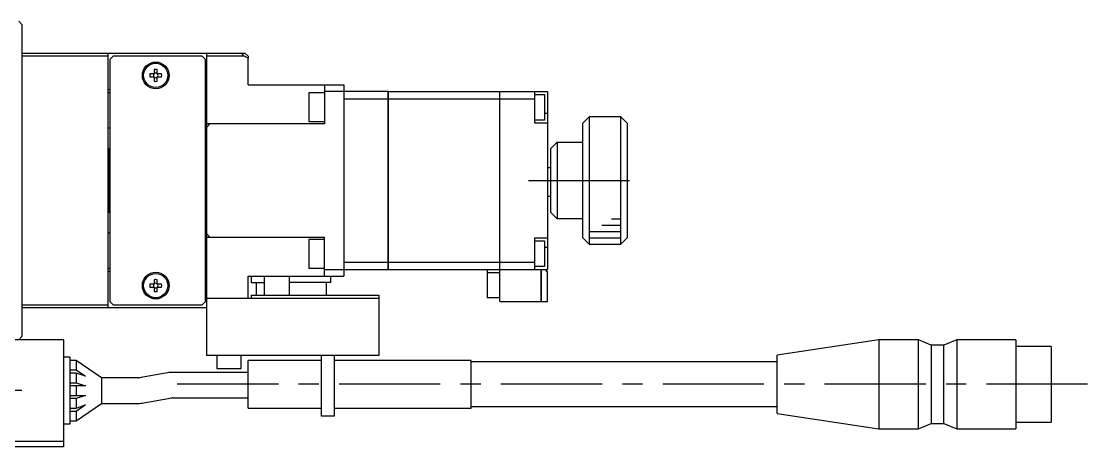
# Model space of a CAD drawing. Extents: x 0 to 730, y -8 to 432.
# Drawn here: x 563 to 730.4, y 273.1 to 339.9 of the extents above; entities that cross this region are included whole.
import ezdxf

# ---------------------------------------------------------------- set-up
doc = ezdxf.new("R2010")
doc.units = 0
doc.header["$LTSCALE"] = 0.5
doc.linetypes.add('CENTER', pattern=[50.8, 31.75, -6.35, 6.35, -6.35])
for name, color, linetype in [('MSM_CENTER', 1, 'CENTER'), ('MSM_CONTINUOUS', 7, 'CONTINUOUS'), ('MSM_NARROW', 5, 'CONTINUOUS')]:
    doc.layers.add(name, color=color, linetype=linetype)

msp = doc.modelspace()

# ---------------------------------------------------------------- linework, layer by layer
at = {"layer": 'MSM_CENTER'}
for p, q in [((642.63, 314.91), (660.63, 314.91)), ((730.38, 282.91), (585.38, 282.91)), ((563.13, 281.91), (557.13, 281.91))]:
    msp.add_line(p, q, dxfattribs=at)
at = {"layer": 'MSM_CONTINUOUS'}
for p, q in [((563.13, 339.41), (562.63, 339.91)), ((563.13, 339.41), (563.13, 290.41)), ((563.13, 334.91), (598.13, 334.91)), ((576.63, 334.91), (576.63, 294.91)), ((592.13, 287.41), (592.13, 334.91)), ((598.02, 334.41), (597.52, 334.91)), ((598.13, 334.91), (598.63, 334.41)), ((576.63, 334.41), (563.13, 334.41)), ((577.43, 334.41), (576.93, 333.91)), ((576.93, 333.91), (576.93, 295.91)), ((591.43, 334.41), (577.43, 334.41)), ((591.93, 333.91), (591.43, 334.41)), ((591.93, 295.91), (591.93, 333.91)), ((598.02, 334.41), (592.13, 334.41)), ((598.63, 334.1), (598.02, 334.41)), ((598.63, 334.41), (598.63, 334.1)), ((598.63, 329.91), (598.63, 334.1)), ((583.89, 331.65), (583.21, 331.65)), ((583.89, 332.33), (583.89, 331.65)), ((584.37, 331.65), (584.37, 332.33)), ((585.05, 331.65), (584.37, 331.65)), ((583.21, 331.17), (583.89, 331.17)), ((583.89, 331.17), (583.89, 330.49)), ((584.37, 330.49), (584.37, 331.17)), ((584.37, 331.17), (585.05, 331.17)), ((598.63, 329.91), (613.63, 329.91)), ((610.63, 329.91), (610.63, 323.81)), ((613.63, 329.91), (613.63, 299.91)), ((576.93, 329.16), (576.63, 329.16)), ((576.93, 328.66), (576.63, 328.66)), ((592.13, 329.16), (591.93, 329.16)), ((608.13, 328.66), (608.13, 324.16)), ((610.63, 328.66), (608.13, 328.66)), ((620.62, 328.91), (610.63, 328.91)), ((620.62, 300.91), (620.62, 328.91)), ((620.63, 328.9), (620.62, 328.9)), ((620.63, 328.91), (620.63, 300.91)), ((620.63, 328.91), (638.12, 328.91)), ((638.12, 296.91), (638.12, 328.91)), ((638.13, 328.9), (638.12, 328.9)), ((638.13, 328.91), (645.63, 328.91)), ((638.13, 295.91), (638.13, 328.91)), ((643.63, 323.91), (643.63, 328.91)), ((643.63, 328.41), (645.13, 328.41)), ((645.13, 328.41), (645.13, 324.41)), ((645.63, 328.91), (645.63, 300.91)), ((613.63, 327.75), (620.62, 327.75)), ((620.63, 327.75), (620.62, 327.75)), ((620.63, 327.75), (638.12, 327.75)), ((638.13, 327.75), (638.12, 327.75)), ((638.13, 327.75), (643.63, 327.75)), ((592.13, 324.91), (591.93, 324.91)), ((645.63, 325.41), (645.13, 325.41)), ((652.13, 324.91), (651.13, 323.91)), ((652.13, 324.91), (652.13, 304.91)), ((657.13, 324.91), (652.13, 324.91)), ((657.13, 304.91), (657.13, 324.91)), ((658.13, 323.91), (657.13, 324.91)), ((576.63, 323.16), (576.93, 323.16)), ((591.93, 323.91), (592.13, 323.91)), ((592.13, 323.31), (592.63, 323.81)), ((610.63, 323.81), (592.13, 323.81)), ((608.13, 324.16), (610.63, 324.16)), ((645.13, 324.41), (643.63, 324.41)), ((645.63, 323.91), (643.63, 323.91)), ((651.13, 305.91), (651.13, 323.91)), ((658.13, 323.91), (658.13, 305.91)), ((592.13, 322.41), (591.93, 322.41)), ((576.83, 319.91), (576.63, 319.71)), ((576.83, 319.91), (576.83, 309.91)), ((576.93, 319.91), (576.83, 319.91)), ((647.13, 320.91), (646.13, 319.91)), ((646.13, 309.91), (646.13, 319.91)), ((647.13, 320.91), (651.13, 320.91)), ((647.13, 320.91), (647.13, 308.91)), ((646.13, 316.91), (645.63, 316.91)), ((646.13, 312.41), (645.63, 312.41)), ((576.63, 310.11), (576.83, 309.91)), ((576.83, 309.91), (576.93, 309.91)), ((646.13, 309.91), (647.13, 308.91)), ((651.13, 308.91), (647.13, 308.91)), ((576.93, 306.66), (576.63, 306.66)), ((591.93, 307.41), (592.13, 307.41)), ((592.63, 306.01), (592.13, 306.51)), ((591.93, 305.91), (592.13, 305.91)), ((591.93, 304.91), (592.13, 304.91)), ((592.13, 306.01), (610.63, 306.01)), ((608.13, 305.66), (608.13, 301.16)), ((610.63, 305.66), (608.13, 305.66)), ((610.63, 299.91), (610.63, 306.01)), ((643.63, 300.91), (643.63, 305.91)), ((643.63, 305.91), (645.63, 305.91)), ((643.63, 305.41), (645.13, 305.41)), ((645.13, 305.41), (645.13, 301.41)), ((651.13, 305.91), (652.13, 304.91)), ((652.13, 304.91), (657.13, 304.91)), ((657.13, 304.91), (658.13, 305.91)), ((645.63, 304.41), (645.13, 304.41)), ((613.63, 302.06), (620.62, 302.06)), ((620.63, 302.07), (620.62, 302.07)), ((620.63, 302.06), (638.12, 302.06)), ((638.13, 302.07), (638.12, 302.07)), ((638.13, 302.06), (643.63, 302.06)), ((645.13, 301.41), (643.63, 301.41)), ((576.63, 301.16), (576.93, 301.16)), ((576.63, 300.66), (576.93, 300.66)), ((591.93, 300.66), (592.13, 300.66)), ((598.63, 296.41), (598.63, 299.91)), ((598.63, 299.91), (613.63, 299.91)), ((599.13, 299.91), (599.13, 298.91)), ((601.13, 299.91), (601.13, 296.91)), ((605.13, 296.91), (605.13, 299.91)), ((608.13, 301.16), (610.63, 301.16)), ((610.63, 300.91), (620.62, 300.91)), ((611.63, 298.91), (611.63, 299.91)), ((620.63, 300.92), (620.62, 300.92)), ((620.63, 300.91), (638.12, 300.91)), ((636.13, 300.91), (636.13, 296.51)), ((638.12, 300.41), (636.13, 300.41)), ((638.13, 300.92), (638.12, 300.92)), ((638.13, 300.91), (645.63, 300.91)), ((644.62, 295.91), (644.62, 300.91)), ((644.63, 300.91), (644.63, 295.91)), ((645.43, 300.61), (645.43, 300.91)), ((645.63, 300.61), (645.43, 300.61)), ((645.63, 295.91), (645.63, 300.61)), ((583.89, 298.65), (583.21, 298.65)), ((583.21, 298.17), (583.89, 298.17)), ((583.89, 299.33), (583.89, 298.65)), ((583.89, 298.17), (583.89, 297.49)), ((584.37, 298.65), (584.37, 299.33)), ((585.05, 298.65), (584.37, 298.65)), ((584.37, 297.49), (584.37, 298.17)), ((584.37, 298.17), (585.05, 298.17)), ((599.13, 298.91), (601.13, 298.91)), ((599.88, 298.91), (599.88, 296.91)), ((611.63, 298.91), (605.13, 298.91)), ((610.88, 298.91), (610.88, 296.91)), ((592.13, 296.41), (619.13, 296.41)), ((599.13, 296.91), (599.13, 296.41)), ((599.13, 296.91), (619.13, 296.91)), ((619.13, 296.91), (619.13, 287.41)), ((638.13, 296.51), (636.13, 296.51)), ((638.13, 296.91), (638.12, 296.91)), ((563.13, 295.41), (576.63, 295.41)), ((592.13, 294.91), (563.13, 294.91)), ((576.93, 295.91), (577.43, 295.41)), ((577.43, 295.41), (591.43, 295.41)), ((591.43, 295.41), (591.93, 295.91)), ((638.13, 295.91), (644.62, 295.91)), ((644.63, 295.92), (644.62, 295.92)), ((644.63, 295.91), (645.63, 295.91)), ((569.63, 289.91), (476.63, 289.91)), ((562.63, 289.91), (563.13, 290.41)), ((569.63, 289.91), (569.63, 273.11)), ((697.63, 289.91), (681.63, 287.48)), ((697.63, 289.91), (697.63, 275.91)), ((703.83, 289.91), (697.63, 289.91)), ((703.83, 275.91), (703.83, 289.91)), ((705.83, 289.06), (703.83, 289.91)), ((709.83, 289.91), (707.83, 289.06)), ((709.83, 289.91), (709.83, 275.91)), ((719.13, 289.91), (709.83, 289.91)), ((719.13, 289.91), (719.13, 275.91)), ((705.83, 289.06), (705.83, 276.76)), ((707.83, 289.06), (705.83, 289.06)), ((707.83, 276.76), (707.83, 289.06)), ((724.63, 288.86), (719.13, 288.86)), ((724.63, 288.86), (724.63, 276.96)), ((570.63, 287.16), (569.63, 287.16)), ((570.63, 287.16), (570.63, 276.66)), ((571.63, 286.66), (570.63, 286.66)), ((571.63, 286.66), (571.63, 285.16)), ((575.63, 283.91), (571.63, 286.66)), ((619.13, 287.41), (592.13, 287.41)), ((593.73, 287.41), (593.73, 285.41)), ((597.53, 285.41), (597.53, 287.41)), ((598.63, 279.16), (598.63, 286.66)), ((610.13, 286.66), (598.63, 286.66)), ((610.13, 277.91), (610.13, 287.41)), ((612.13, 287.41), (612.13, 277.91)), ((633.63, 286.66), (612.13, 286.66)), ((633.63, 279.16), (633.63, 286.66)), ((681.63, 286.41), (633.63, 286.41)), ((681.63, 278.34), (681.63, 287.48)), ((570.63, 285.16), (571.63, 285.16)), ((571.63, 284.66), (570.63, 284.66)), ((571.63, 285.16), (573.09, 284.16)), ((571.63, 284.66), (571.63, 283.16)), ((573.09, 284.16), (571.63, 284.66)), ((585.95, 284.7), (581.55, 283.92)), ((598.63, 284.78), (586.82, 284.78)), ((593.73, 285.41), (597.53, 285.41)), ((570.63, 283.16), (571.63, 283.16)), ((571.63, 283.16), (573.09, 282.66)), ((575.63, 283.91), (575.63, 279.91)), ((581.37, 283.91), (575.63, 283.91)), ((573.09, 282.66), (570.63, 282.66)), ((570.63, 281.16), (573.09, 281.16)), ((571.63, 282.66), (571.63, 281.16)), ((573.09, 281.16), (571.63, 280.66)), ((571.63, 280.66), (570.63, 280.66)), ((571.63, 280.66), (571.63, 279.16)), ((571.63, 277.16), (575.63, 279.91)), ((573.09, 279.66), (571.63, 278.66)), ((571.63, 279.16), (573.09, 279.66)), ((575.63, 279.91), (581.37, 279.91)), ((582.24, 279.98), (586.65, 280.76)), ((586.82, 280.78), (598.63, 280.78)), ((570.63, 279.16), (571.63, 279.16)), ((571.63, 278.66), (570.63, 278.66)), ((571.63, 278.66), (571.63, 277.16)), ((598.63, 279.16), (610.13, 279.16)), ((612.13, 277.91), (610.13, 277.91)), ((612.13, 279.16), (633.63, 279.16)), ((633.63, 279.41), (681.63, 279.41)), ((681.63, 278.34), (697.63, 275.91)), ((570.63, 276.66), (569.63, 276.66)), ((570.63, 277.16), (571.63, 277.16)), ((703.83, 275.91), (705.83, 276.76)), ((705.83, 276.76), (707.83, 276.76)), ((707.83, 276.76), (709.83, 275.91)), ((719.13, 276.96), (724.63, 276.96)), ((697.63, 275.91), (703.83, 275.91)), ((709.83, 275.91), (719.13, 275.91)), ((569.63, 273.91), (476.63, 273.91)), ((569.63, 273.11), (476.63, 273.11))]:
    msp.add_line(p, q, dxfattribs=at)
for centre, radius in [((584.13, 331.41), 2.1), ((584.13, 331.41), 1.9), ((584.13, 298.41), 2.1), ((584.13, 298.41), 1.9)]:
    msp.add_circle(centre, radius, dxfattribs=at)
for centre, radius, start, end in [((584.13, 331.41), 0.95, 165.3667, 194.6333), ((584.13, 331.41), 0.365, 138.8496, 221.1504), ((584.13, 331.41), 0.95, 75.3667, 104.6333), ((584.13, 331.41), 0.365, 48.8496, 131.1504), ((584.13, 331.41), 0.365, 318.8496, 41.1504), ((584.13, 331.41), 0.95, 345.3667, 14.6333), ((584.13, 331.41), 0.365, 228.8496, 311.1504), ((584.13, 331.41), 0.95, 255.3667, 284.6333), ((584.13, 298.41), 0.95, 165.3667, 194.6333), ((584.13, 298.41), 0.365, 138.8496, 221.1504), ((584.13, 298.41), 0.95, 75.3667, 104.6333), ((584.13, 298.41), 0.365, 48.8496, 131.1504), ((584.13, 298.41), 0.365, 228.8496, 311.1504), ((584.13, 298.41), 0.365, 318.8496, 41.1504), ((584.13, 298.41), 0.95, 345.3667, 14.6333), ((584.13, 298.41), 0.95, 255.3667, 284.6333), ((586.82, 279.78), 5, 90, 100), ((581.37, 284.91), 1, 270, 280), ((581.37, 284.91), 5, 270, 280), ((586.82, 279.78), 1, 90, 100)]:
    msp.add_arc(centre, radius, start, end, dxfattribs=at)
at = {"layer": 'MSM_NARROW'}
for p, q in [((655.63, 308.91), (657.13, 308.91)), ((652.13, 306.91), (657.13, 306.91)), ((654.13, 307.91), (657.13, 307.91)), ((652.13, 305.91), (657.13, 305.91))]:
    msp.add_line(p, q, dxfattribs=at)

doc.saveas('drawing.dxf')
